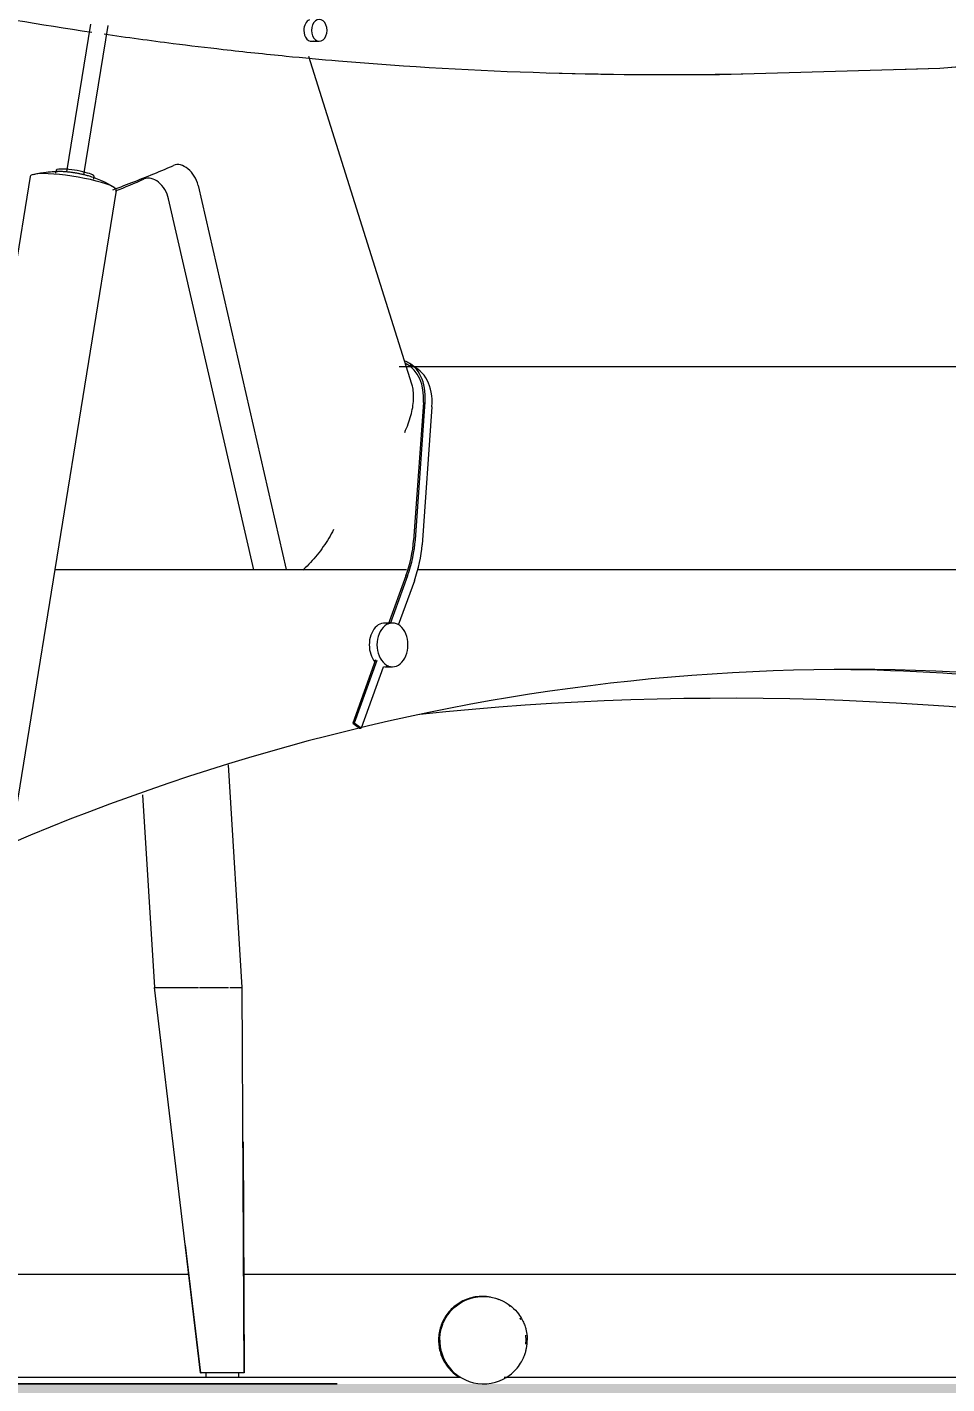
# Model space of a CAD drawing. Header units: millimetres. Extents: x -23755 to 62003, y -3000 to 6760.
# Drawn here: x -7690 to -7269, y 3000 to 3621 of the extents above; entities that cross this region are included whole.
import ezdxf

# ---------------------------------------------------------------- set-up
doc = ezdxf.new("R2010")
doc.units = ezdxf.units.MM
for name, color, linetype, lineweight in [('A-ANNO-DIMS', 211, 'Continuous', 9), ('A-ANNO-DIMS-50', 211, 'Continuous', 9), ('A-DETL-GENF', 92, 'Continuous', 9), ('I-FURN', 30, 'Continuous', 9)]:
    doc.layers.add(name, color=color, linetype=linetype, lineweight=lineweight)
doc.styles.add('@Arial Unicode MS', font='', dxfattribs={"height": 100})
doc.styles.get('@Arial Unicode MS').set_extended_font_data('@Arial Unicode MS')
doc.dimstyles.new('CRT_-__Metros_-_Linha_de_chamada_3_5_mm_1', dxfattribs={"dimscale": 304.8, "dimtxt": 100.584485, "dimasz": 0.328084, "dimexe": 0.164042, "dimexo": 0.0625, "dimgap": 0.082021, "dimtad": 1, "dimlfac": 0.001, "dimrnd": 0.01, "dimzin": 0, "dimdsep": 46, "dimtxsty": '@Arial Unicode MS', "dimblk1": 'OBLIQUE', "dimblk2": 'OBLIQUE', "dimsah": 1, "dimcen": 0.09, "dimdle": 0.164042, "dimazin": 0, "dimtfac": 1, "dimtdec": 4, "dimtix": 1, "dimtmove": 0, "dimatfit": 3, "dimfxl": 0.984252, "dimfxlon": 1, "dimtvp": 1, "dimtolj": 1, "dimtzin": 0, "dimarcsym": 2})
doc.dimstyles.new('CRT_-__Metros_-_Linha_de_chamada_3_5_mm_3', dxfattribs={"dimscale": 304.8, "dimtxt": 100.584485, "dimasz": 0.328084, "dimexe": 0.164042, "dimexo": 0.0625, "dimgap": 0.082021, "dimtad": 1, "dimdec": 0, "dimlfac": 0.1, "dimdsep": 46, "dimtxsty": '@Arial Unicode MS', "dimblk1": 'OBLIQUE', "dimblk2": 'OBLIQUE', "dimsah": 1, "dimcen": 0.09, "dimdle": 0.164042, "dimazin": 0, "dimtfac": 1, "dimtdec": 4, "dimtix": 1, "dimtmove": 1, "dimatfit": 3, "dimfxl": 0.984252, "dimfxlon": 1, "dimtvp": 1, "dimtolj": 1, "dimtzin": 0, "dimarcsym": 2})

# ---------------------------------------------------------------- blocks, each defined once
blk = doc.blocks.new('Blks_Decor Lorena Canals_Tapete Bubbly - Cinza e Branco-3804642-A')
at = {"layer": 'I-FURN', "color": 254}
for p, q in [((-7475.53, 3039.03), (-7476.35, 3039.27)), ((-7473.94, 3038.43), (-7474.73, 3038.75)), ((-7468.98, 3035.43), (-7469.62, 3035.94)), ((-7464.02, 3029.35), (-7464.39, 3030.02)), ((-7750.5, 3003), (-7491.69, 3003)), ((-7471.67, 3003), (-7089.78, 3003))]:
    blk.add_line(p, q, dxfattribs=at)
at = {"layer": 'I-FURN', "color": 254, "flags": 128}
for points in [[(-7478.03, 3039.66), (-7478.88, 3039.8), (-7479.74, 3039.9), (-7480.6, 3039.97), (-7481.46, 3040), (-7482.33, 3039.99), (-7483.19, 3039.94), (-7484.05, 3039.86), (-7484.91, 3039.74), (-7485.76, 3039.58), (-7486.59, 3039.39), (-7487.42, 3039.16), (-7488.23, 3038.9), (-7489.03, 3038.61), (-7489.81, 3038.28), (-7490.57, 3037.92), (-7491.32, 3037.53), (-7492.04, 3037.12), (-7492.74, 3036.67), (-7493.42, 3036.2), (-7494.07, 3035.71), (-7494.7, 3035.19), (-7495.31, 3034.65), (-7495.89, 3034.09), (-7496.44, 3033.52), (-7496.96, 3032.92), (-7497.46, 3032.31), (-7497.93, 3031.68), (-7498.38, 3031.04), (-7498.79, 3030.38), (-7499.18, 3029.72), (-7499.54, 3029.04), (-7499.87, 3028.35), (-7500.17, 3027.66), (-7500.45, 3026.95), (-7500.7, 3026.24), (-7500.92, 3025.52), (-7501.11, 3024.8), (-7501.28, 3024.08), (-7501.42, 3023.34), (-7501.53, 3022.61), (-7501.61, 3021.88), (-7501.66, 3021.14), (-7501.69, 3020.4), (-7501.7, 3020)], [(-7501.16, 3020), (-7501.16, 3020.31), (-7501.15, 3020.61), (-7501.14, 3020.92), (-7501.12, 3021.23), (-7501.1, 3021.55), (-7501.07, 3021.86), (-7501.04, 3022.19), (-7501, 3022.52), (-7500.96, 3022.85), (-7500.9, 3023.19), (-7500.84, 3023.55), (-7500.77, 3023.91), (-7500.7, 3024.28), (-7500.61, 3024.67), (-7500.51, 3025.07), (-7500.39, 3025.48), (-7500.27, 3025.91), (-7500.12, 3026.36), (-7499.96, 3026.84), (-7499.77, 3027.33), (-7499.55, 3027.85), (-7499.31, 3028.4), (-7499.03, 3028.98), (-7498.71, 3029.59), (-7498.34, 3030.24), (-7497.91, 3030.92), (-7497.42, 3031.64), (-7496.85, 3032.4), (-7496.19, 3033.2), (-7495.41, 3034.03), (-7494.52, 3034.89), (-7493.48, 3035.75), (-7492.29, 3036.62), (-7490.92, 3037.46), (-7489.38, 3038.23), (-7487.66, 3038.91), (-7485.79, 3039.46), (-7483.79, 3039.83), (-7481.72, 3039.99), (-7479.64, 3039.94), (-7477.6, 3039.68), (-7475.65, 3039.23), (-7473.85, 3038.62), (-7472.21, 3037.89), (-7470.75, 3037.08), (-7469.46, 3036.22), (-7468.34, 3035.35), (-7467.37, 3034.49), (-7466.54, 3033.64), (-7465.82, 3032.83), (-7465.2, 3032.05), (-7464.66, 3031.31), (-7464.2, 3030.6), (-7463.8, 3029.94), (-7463.46, 3029.31), (-7463.16, 3028.71), (-7462.89, 3028.15), (-7462.66, 3027.61), (-7462.46, 3027.1), (-7462.29, 3026.62), (-7462.13, 3026.15), (-7461.99, 3025.71), (-7461.87, 3025.29), (-7461.76, 3024.88), (-7461.67, 3024.49), (-7461.59, 3024.11), (-7461.51, 3023.74), (-7461.45, 3023.38), (-7461.39, 3023.04), (-7461.34, 3022.7), (-7461.3, 3022.36), (-7461.26, 3022.04), (-7461.23, 3021.72), (-7461.21, 3021.4), (-7461.19, 3021.09), (-7461.18, 3020.78), (-7461.17, 3020.47), (-7461.16, 3020.17), (-7461.16, 3020)], [(-7461.7, 3020), (-7461.71, 3020.74), (-7461.75, 3021.48), (-7461.82, 3022.21)], [(-7501.7, 3020), (-7501.68, 3019.26), (-7501.64, 3018.52), (-7501.57, 3017.79), (-7501.48, 3017.05), (-7501.36, 3016.32), (-7501.2, 3015.59), (-7501.03, 3014.86), (-7500.82, 3014.14), (-7500.59, 3013.43), (-7500.33, 3012.72), (-7500.04, 3012.02), (-7499.72, 3011.33), (-7499.38, 3010.65), (-7499, 3009.98), (-7498.6, 3009.31), (-7498.17, 3008.67), (-7497.72, 3008.03), (-7497.24, 3007.41), (-7496.73, 3006.8), (-7496.19, 3006.22), (-7495.62, 3005.65), (-7495.03, 3005.1), (-7494.42, 3004.57), (-7493.78, 3004.06), (-7493.11, 3003.58), (-7492.42, 3003.12)], [(-7501.16, 3020), (-7501.16, 3019.69), (-7501.15, 3019.39), (-7501.14, 3019.08), (-7501.12, 3018.77), (-7501.1, 3018.45), (-7501.07, 3018.14), (-7501.04, 3017.81), (-7501, 3017.48), (-7500.96, 3017.15), (-7500.9, 3016.81), (-7500.84, 3016.45), (-7500.77, 3016.09), (-7500.7, 3015.72), (-7500.61, 3015.33), (-7500.51, 3014.93), (-7500.39, 3014.52), (-7500.27, 3014.09), (-7500.12, 3013.64), (-7499.96, 3013.16), (-7499.77, 3012.67), (-7499.55, 3012.15), (-7499.31, 3011.6), (-7499.03, 3011.02), (-7498.71, 3010.41), (-7498.34, 3009.76), (-7497.91, 3009.08), (-7497.42, 3008.36), (-7496.85, 3007.6), (-7496.19, 3006.8), (-7495.41, 3005.97), (-7494.52, 3005.11), (-7493.48, 3004.25), (-7492.29, 3003.38), (-7490.92, 3002.54), (-7489.38, 3001.77), (-7487.66, 3001.09), (-7485.79, 3000.54), (-7483.79, 3000.17), (-7481.72, 3000.01), (-7479.64, 3000.06), (-7477.6, 3000.32), (-7475.65, 3000.77), (-7473.85, 3001.38), (-7472.21, 3002.11), (-7470.75, 3002.92), (-7469.46, 3003.78), (-7468.34, 3004.65), (-7467.37, 3005.51), (-7466.54, 3006.36), (-7465.82, 3007.17), (-7465.2, 3007.95), (-7464.66, 3008.69), (-7464.2, 3009.4), (-7463.8, 3010.06), (-7463.46, 3010.69), (-7463.16, 3011.29), (-7462.89, 3011.85), (-7462.66, 3012.39), (-7462.46, 3012.9), (-7462.29, 3013.38), (-7462.13, 3013.85), (-7461.99, 3014.29), (-7461.87, 3014.71), (-7461.76, 3015.12), (-7461.67, 3015.51), (-7461.59, 3015.89), (-7461.51, 3016.26), (-7461.45, 3016.62), (-7461.39, 3016.96), (-7461.34, 3017.3), (-7461.3, 3017.64), (-7461.26, 3017.96), (-7461.23, 3018.28), (-7461.21, 3018.6), (-7461.19, 3018.91), (-7461.18, 3019.22), (-7461.17, 3019.53), (-7461.16, 3019.83), (-7461.16, 3020)], [(-7461.79, 3018.12), (-7461.73, 3018.86), (-7461.7, 3019.6), (-7461.7, 3020)]]:
    blk.add_lwpolyline(points, dxfattribs=at)
blk = doc.blocks.new('Blks_Mob Bruno Faucz_Poltrona Cora - Único-3806574-A')
at = {"layer": 'I-FURN', "color": 254}
for p, q in [((-7373.18, 3598.81), (-7357.34, 3599.26)), ((-7397.93, 3598.81), (-7373.18, 3598.81)), ((-7512.7, 3465.11), (-7514.31, 3466.28)), ((-7591.1, 3110.64), (-7590.6, 3005)), ((-7617.56, 3063.44), (-7610.6, 3005)), ((-7610.6, 3005), (-7610.26, 3005)), ((-7608.1, 3005), (-7608.1, 3003)), ((-7593.1, 3003), (-7593.1, 3005)), ((-7590.6, 3005), (-7590.94, 3005))]:
    blk.add_line(p, q, dxfattribs=at)
at = {"layer": 'I-FURN', "color": 254, "flags": 128}
blk.add_lwpolyline([(-7292.92, 3601.08), (-7272.46, 3601.66), (-7236.21, 3604.74)], dxfattribs=at)
at = {"layer": 'I-FURN', "color": 254}
for centre, major_axis, ratio, start_param, end_param in [((-7397.93, 7155.74), (0, 3556.93), 0.707107, 3.120497, 3.157736), ((-7534.14, 3438.77), (19.83, 27.51), 0.630037, 6.211957, 6.419927), ((-7534.14, 3438.77), (19.24, 26.7), 0.630037, 0, 0.091564)]:
    blk.add_ellipse(centre, major_axis=major_axis, ratio=ratio, start_param=start_param, end_param=end_param, dxfattribs=at)
blk = doc.blocks.new('Blks_Mob Bruno Faucz_Poltrona Cora - Único-3806436-A')
at = {"layer": 'I-FURN', "color": 254}
for p, q in [((-7660.85, 3621.79), (-7671.84, 3554.25)), ((-7663.94, 3552.96), (-7652.83, 3621.32)), ((-7559.78, 3614.02), (-7556.24, 3614.02)), ((-7513.93, 3457.26), (-7561.09, 3607.05)), ((-7397.93, 3598.81), (-7373.18, 3598.81)), ((-7688.37, 3552.24), (-7748.69, 3181.33)), ((-7676.61, 3555.02), (-7676.81, 3553.75)), ((-7659.38, 3550.94), (-7659.17, 3552.19)), ((-7708.16, 3181.33), (-7648.89, 3545.82)), ((-7611.69, 3548.11), (-7571.34, 3372.49)), ((-7586.16, 3372.29), (-7625.14, 3541.93)), ((-7137.29, 3465.11), (-7519.76, 3465.11)), ((-7511.16, 3464.01), (-7514.31, 3466.28)), ((-7508.66, 3448.83), (-7513.09, 3385.7)), ((-7512.32, 3386), (-7507.88, 3449.14)), ((-7504.73, 3446.87), (-7509.17, 3383.73)), ((-7516.4, 3372.29), (-7676.71, 3372.29)), ((-7516.64, 3369.57), (-7524.67, 3347.26)), ((-7515.93, 3369.57), (-7523.86, 3347.57)), ((-7111.48, 3372.29), (-7511.33, 3372.29)), ((-7512.78, 3367.3), (-7520.11, 3346.97)), ((-7522.78, 3347.98), (-7526.32, 3347.98)), ((-7530.47, 3331.18), (-7540.93, 3302.15)), ((-7529.86, 3330.9), (-7540.22, 3302.15)), ((-7527.01, 3327.81), (-7537.07, 3299.88)), ((-7526.32, 3327.98), (-7522.78, 3327.98)), ((-7540.22, 3302.15), (-7540.93, 3302.15)), ((-7540.93, 3302.15), (-7537.78, 3299.88)), ((-7537.07, 3299.88), (-7540.22, 3302.15)), ((-7537.78, 3299.88), (-7537.07, 3299.88)), ((-7591.47, 3181.33), (-7597.77, 3283.16)), ((-7637, 3269.36), (-7631.55, 3181.33)), ((-7610.6, 3005), (-7631.6, 3181.33)), ((-7612.28, 3181.33), (-7611.51, 3181.33)), ((-7590.6, 3005), (-7591.43, 3181.33)), ((-7593.53, 3005), (-7610.6, 3005)), ((-7608.1, 3005), (-7608.1, 3003)), ((-7590.94, 3005), (-7593.53, 3005)), ((-7593.1, 3003), (-7593.1, 3005))]:
    blk.add_line(p, q, dxfattribs=at)
at = {"layer": 'I-FURN', "color": 254, "flags": 128}
for points in [[(-7373.18, 3598.81), (-7272.46, 3601.66), (-7171.91, 3610.2), (-7071.68, 3624.43), (-7040.41, 3630.04)], [(-7686.98, 3553.12), (-7685.19, 3553.53), (-7683.66, 3553.82), (-7682.33, 3554.02), (-7681.16, 3554.17), (-7680.13, 3554.27), (-7679.2, 3554.35), (-7678.37, 3554.4), (-7677.61, 3554.43), (-7676.91, 3554.45), (-7676.26, 3554.46), (-7675.98, 3554.46)], [(-7649.94, 3547.1), (-7651.5, 3548.05), (-7652.86, 3548.81), (-7654.06, 3549.42), (-7655.12, 3549.93), (-7656.07, 3550.36), (-7656.92, 3550.72), (-7657.7, 3551.04), (-7658.41, 3551.31), (-7659.07, 3551.55), (-7659.68, 3551.76), (-7660.24, 3551.95), (-7660.78, 3552.12), (-7661.28, 3552.28), (-7661.76, 3552.42), (-7662.22, 3552.55), (-7662.65, 3552.67), (-7663.07, 3552.78), (-7663.48, 3552.88), (-7663.87, 3552.98), (-7664.25, 3553.07), (-7664.62, 3553.16), (-7664.98, 3553.24), (-7665.34, 3553.32), (-7665.69, 3553.39), (-7666.04, 3553.46), (-7666.38, 3553.53), (-7666.71, 3553.59), (-7667.05, 3553.65), (-7667.38, 3553.71), (-7667.72, 3553.76), (-7668.05, 3553.82), (-7668.39, 3553.87), (-7668.72, 3553.92), (-7669.06, 3553.97), (-7669.4, 3554.02), (-7669.75, 3554.06), (-7670.1, 3554.1), (-7670.45, 3554.14), (-7670.82, 3554.18), (-7671.19, 3554.22), (-7671.57, 3554.26), (-7671.96, 3554.29), (-7672.36, 3554.32), (-7672.78, 3554.35), (-7673.22, 3554.38), (-7673.67, 3554.4), (-7674.15, 3554.42), (-7674.65, 3554.44), (-7675.19, 3554.45), (-7675.75, 3554.46), (-7675.98, 3554.46)], [(-7631.55, 3181.33), (-7631.52, 3181.33), (-7630.65, 3181.33), (-7628.68, 3181.33), (-7625.72, 3181.33)], [(-7625.71, 3181.33), (-7621.91, 3181.33), (-7617.51, 3181.33), (-7612.76, 3181.33), (-7612.21, 3181.33)], [(-7611.05, 3181.33), (-7607.94, 3181.33), (-7603.32, 3181.33), (-7599.18, 3181.33), (-7597.77, 3181.33)], [(-7597.21, 3181.33), (-7595.76, 3181.33), (-7593.26, 3181.33), (-7591.81, 3181.33), (-7591.47, 3181.33)]]:
    blk.add_lwpolyline(points, dxfattribs=at)
at = {"layer": 'I-FURN', "color": 254}
for centre, major_axis, ratio, start_param, end_param in [((-7397.93, 7155.74), (0, 3556.93), 0.707107, 3.009069, 3.037096), ((-7559.78, 3619.02), (0, 5), 0.707107, 0.261799, 1.570796), ((-7556.24, 3619.02), (0, 5), 0.707107, 4.712389, 7.853982), ((-7559.78, 3619.02), (0, 5), 0.707107, 1.570796, 3.403392), ((-7556.24, 3619.02), (0, 5), 0.707107, 1.570796, 4.712389), ((-7397.93, 7155.74), (0, 3556.93), 0.707107, 3.039335, 3.051955), ((-7397.93, 7155.74), (0, 3556.93), 0.707107, 3.051955, 3.061109), ((-7397.93, 7155.74), (0, 3556.93), 0.707107, 3.061109, 3.072568), ((-7397.93, 7155.74), (0, 3556.93), 0.707107, 3.072568, 3.082092), ((-7397.93, 7155.74), (0, 3556.93), 0.707107, 3.082092, 3.157736), ((-7667.89, 3553.61), (-8.72, 1.42), 0.158481, 5.51067, 6.557868), ((-7667.89, 3553.61), (-8.72, 1.42), 0.158481, 3.141593, 5.51067), ((-8098.79, 4621.83), (-486.94, 1059.7), 0.672499, 3.115385, 3.126262), ((-7618.76, 3548.11), (-4.18, 9.09), 0.672499, 4.41268, 6.267854), ((-7668.63, 3549.03), (-19.74, 3.21), 0.158481, 5.51067, 6.296068), ((-7668.63, 3549.03), (-19.74, 3.21), 0.158481, 3.154476, 5.51067), ((-8098.79, 4621.83), (-486.94, 1059.7), 0.672499, 3.088083, 3.115385), ((-8112.24, 4615.65), (-486.94, 1059.7), 0.672499, 3.108121, 3.126262), ((-7632.21, 3541.93), (-4.18, 9.09), 0.672499, 4.41268, 6.267854), ((-7534.14, 3438.77), (19.83, 27.51), 0.630037, 5.488919, 6.419927), ((-7534.14, 3438.77), (19.24, 26.7), 0.630037, 5.488919, 6.37475), ((-7530.99, 3436.5), (19.83, 27.51), 0.630037, 5.488919, 6.468711), ((-7553.92, 3369.57), (30.82, 42.78), 0.630037, 5.138556, 5.488919), ((-7553.92, 3369.57), (31.41, 43.59), 0.630037, 5.138556, 5.488919), ((-7550.77, 3367.3), (31.41, 43.59), 0.630037, 5.138556, 5.488919), ((-7313.98, 1440.84), (0, 1885.9), 0.707107, 6.127557, 6.574659), ((-7526.32, 3337.98), (0, 10), 0.707107, 6.028382, 7.853982), ((-7522.78, 3337.98), (0, 10), 0.707107, 4.712389, 7.853982), ((-7526.32, 3337.98), (0, 10), 0.707107, 1.570796, 2.452609), ((-7522.78, 3337.98), (0, 10), 0.707107, 1.570796, 4.712389), ((-7526.32, 3337.98), (0, 10), 0.707107, 3.057144, 3.403392), ((-7328.13, 1440.84), (0, 1885.9), 0.707107, 6.127811, 6.271949), ((-7204.09, 640.29), (-329.51, 2663.16), 0.704416, 6.066262, 6.270797)]:
    blk.add_ellipse(centre, major_axis=major_axis, ratio=ratio, start_param=start_param, end_param=end_param, dxfattribs=at)
for points, knots in [([(-7517.2, 3435.11), (-7516.01, 3437.77), (-7514.56, 3441.65), (-7513.47, 3446.63), (-7513.08, 3450.16), (-7513.12, 3453.43), (-7513.5, 3455.74), (-7513.84, 3456.96), (-7513.93, 3457.26)], [0, 0, 0, 0, 0.1666667, 0.25, 0.3333333, 0.4166667, 0.5, 0.5287431, 0.5287431, 0.5287431, 0.5287431]), ([(-7549.68, 3390.68), (-7551.05, 3388.06), (-7553.4, 3384.13), (-7557.15, 3379.16), (-7560.19, 3375.63), (-7562.44, 3373.35), (-7563.64, 3372.23), (-7563.74, 3372.13)], [0, 0, 0, 0, 0.1666667, 0.25, 0.3333333, 0.4166667, 0.4241936, 0.4241936, 0.4241936, 0.4241936])]:
    blk.add_open_spline(points, degree=3, knots=knots, dxfattribs=at)
blk = doc.blocks.new('banco - banco-3964033-A')
at = {"layer": 'I-FURN', "color": 254}
for p, q in [((-7615.72, 3050), (-7737.31, 3050)), ((-7099.53, 3050), (-7591.06, 3050))]:
    blk.add_line(p, q, dxfattribs=at)
blk = doc.blocks.new('DIMBLOCK27-A')
at = {"layer": 'A-ANNO-DIMS-50', "lineweight": 18, "transparency": 16777216}
for p, q in [((-7848.1, 4400), (-7898.1, 4450)), ((-7848.1, 4400), (-7798.1, 4350)), ((-7848.1, 3000), (-7898.1, 3050)), ((-7848.1, 3000), (-7798.1, 2950))]:
    blk.add_line(p, q, dxfattribs=at)
at = {"layer": 'A-ANNO-DIMS-50', "transparency": 16777216}
for p, q in [((-7848.1, 4450), (-7848.1, 3000)), ((-7548.1, 4400), (-7898.1, 4400)), ((-7848.1, 4400), (-7548.1, 4400)), ((-7548.1, 3000), (-7898.1, 3000)), ((-7848.1, 3000), (-7548.1, 3000))]:
    blk.add_line(p, q, dxfattribs=at)
at = {"layer": 'A-ANNO-DIMS-50', "color": 0, "transparency": 16777216, "insert": (-8002.91, 3564.72), "char_height": 100, "width": 324.6748, "attachment_point": 1, "rotation": 90, "line_spacing_factor": 1.117605, "style": '@Arial Unicode MS'}
blk.add_mtext('1,40', dxfattribs=at)
blk = doc.blocks.new('_Oblique')
at = {"color": 0, "linetype": 'ByBlock', "lineweight": -2}
blk.add_line((-0.5, -0.5), (0.5, 0.5), dxfattribs=at)
blk = doc.blocks.new('DIMBLOCK28-A')
at = {"layer": 'A-ANNO-DIMS-50', "transparency": 16777216}
for p, q in [((-7966.24, 3047.64), (-7848.1, 2950)), ((-7966.24, 3047.64), (-7966.24, 3047.64)), ((-7548.1, 3000), (-7898.1, 3000)), ((-7848.1, 3000), (-7848.1, 2900)), ((-7848.1, 3000), (-7548.1, 3000)), ((-7548.1, 2900), (-7898.1, 2900)), ((-7848.1, 2900), (-7548.1, 2900))]:
    blk.add_line(p, q, dxfattribs=at)
at = {"layer": 'A-ANNO-DIMS-50', "lineweight": 18, "transparency": 16777216}
for p, q in [((-7848.1, 3000), (-7898.1, 3050)), ((-7848.1, 3000), (-7798.1, 2950)), ((-7848.1, 2900), (-7898.1, 2950)), ((-7848.1, 2900), (-7798.1, 2850))]:
    blk.add_line(p, q, dxfattribs=at)
at = {"layer": 'A-ANNO-DIMS-50', "color": 0, "transparency": 16777216, "insert": (-8002.91, 3047.64), "char_height": 100, "width": 185.8733, "attachment_point": 1, "rotation": 90, "line_spacing_factor": 1.117605, "style": '@Arial Unicode MS'}
blk.add_mtext('10', dxfattribs=at)

msp = doc.modelspace()

# ---------------------------------------------------------------- hatches: boundary and pattern name
at = {"layer": 'A-DETL-GENF'}
h = msp.add_hatch(color=7, dxfattribs=at)
h.paths.add_polyline_path([(-5446.155, -1462.996), (-5299.651, -1462.996), (-5299.651, 100), (-3949.651, 100), (-3949.651, -250), (-3799.651, -250), (-3799.651, 180), (-5299.651, 180), (-5299.651, 200), (-19319.651, 200), (-19319.651, -250), (-19139.651, -250), (-19139.651, 100), (-5479.651, 100), (-5479.651, -1462.996)])
h.paths.add_polyline_path([(-8229.651, 2643.433), (-8229.651, 2900), (-5479.651, 2900), (-5479.651, 2680), (-5299.651, 2680), (-5299.651, 2898), (-3979.651, 2898), (-3979.651, 2680), (-3799.651, 2680), (-3799.651, 3000), (-8369.651, 3000), (-8369.651, 2643.433)])
h.paths.add_polyline_path([(-16725.974, 2700), (-16579.651, 2700), (-16579.651, 3000), (-19319.651, 3000), (-19319.651, 2700), (-19139.651, 2700), (-19139.651, 2900), (-16759.651, 2900), (-16759.651, 2700)])

# ---------------------------------------------------------------- block references
at = {"layer": 'I-FURN', "color": 254}
for name in ['Blks_Mob Bruno Faucz_Poltrona Cora - Único-3806574-A', 'Blks_Mob Bruno Faucz_Poltrona Cora - Único-3806436-A', 'banco - banco-3964033-A', 'Blks_Decor Lorena Canals_Tapete Bubbly - Cinza e Branco-3804642-A']:
    msp.add_blockref(name, (0, 0), dxfattribs=at)

# ---------------------------------------------------------------- dimensions: what is measured, and where the dimension line sits
at = {"layer": 'A-ANNO-DIMS'}
dim = msp.add_linear_dim(base=(-7848.105, 3000), p1=(-7548.105, 4400), p2=(-7548.105, 3000), angle=90, dimstyle='CRT_-__Metros_-_Linha_de_chamada_3_5_mm_1', override={"dimpost": '<>', "dimfxl": 1400}, dxfattribs=at)
dim.commit()
dim.dimension.update_dxf_attribs({"geometry": 'DIMBLOCK27-A', "text_midpoint": (-7924.196, 3700)})
dim = msp.add_linear_dim(base=(-7848.105, 2900), p1=(-7548.105, 3000), p2=(-7548.105, 2900), angle=90, dimstyle='CRT_-__Metros_-_Linha_de_chamada_3_5_mm_3', override={"dimpost": '<>', "dimfxl": 100}, dxfattribs=at)
dim.commit()
dim.dimension.update_dxf_attribs({"geometry": 'DIMBLOCK28-A', "text_midpoint": (-7936.241, 3140.581), "dimtype": 160, "text_rotation": 90})

doc.saveas('drawing.dxf')
